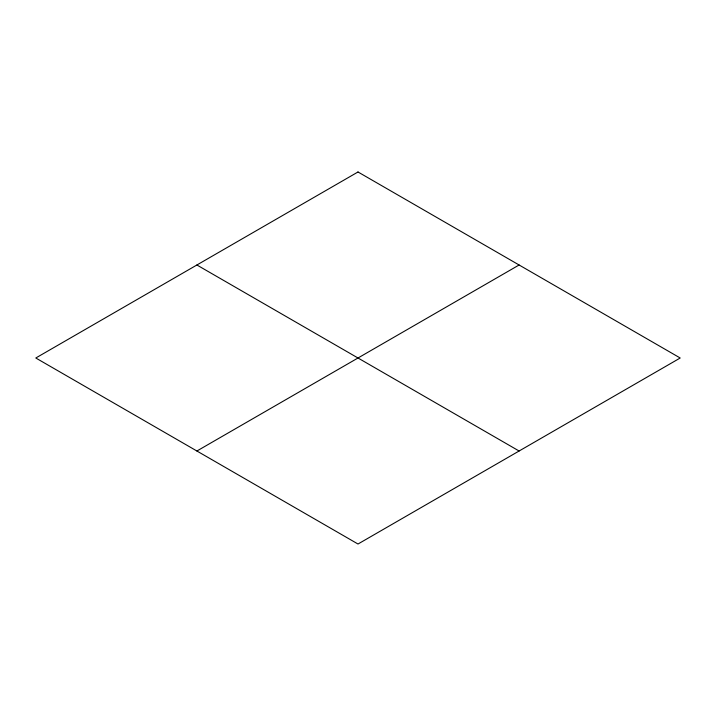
<?xml version="1.0" encoding="UTF-8"?>
<svg xmlns="http://www.w3.org/2000/svg" width="716" height="716" viewBox="0 0 716 716"><rect width="100%" height="100%" fill="white"/><g stroke="black" fill="none" stroke-linecap="round" stroke-linejoin="round"><path stroke-width="1.07" d="M196.9 451.008L519.1 264.992M196.9 264.992L519.1 451.008M358 171.983L35.8 358L358 544.017L680.2 358L358 171.983"/></g></svg>
